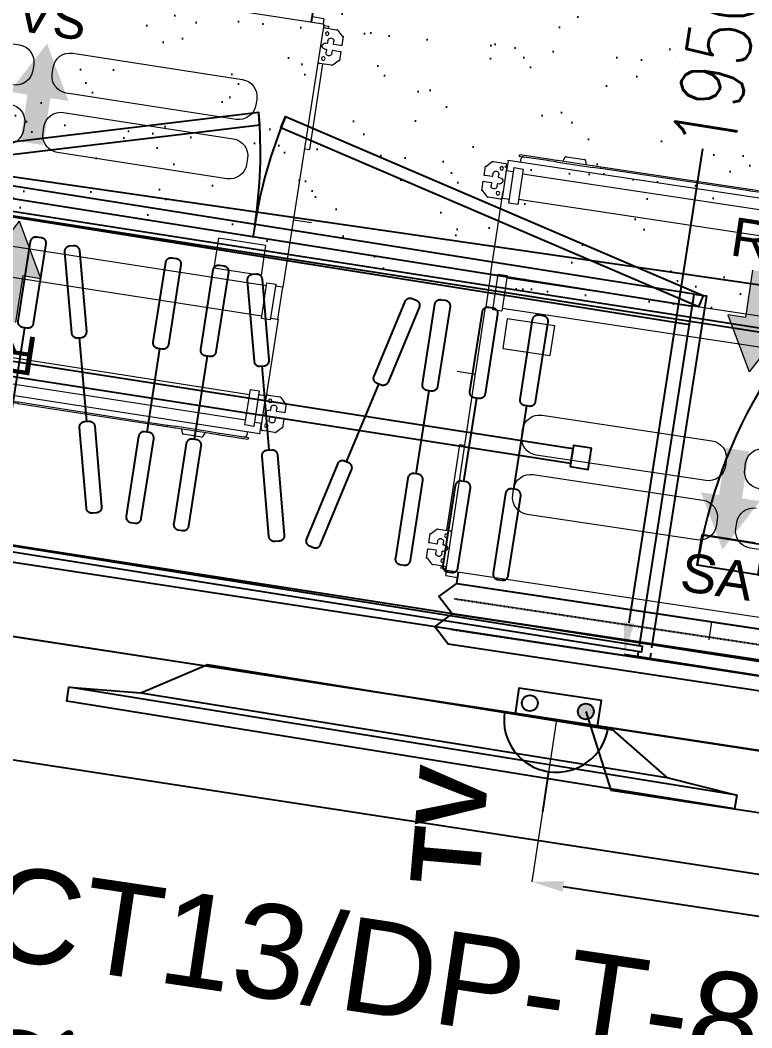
# Model space of a CAD drawing. Extents: x -678889171 to 586587, y -792238163 to 335485.
# Drawn here: x 35072 to 36267, y 47331 to 48976 of the extents above; entities that cross this region are included whole.
import ezdxf
from ezdxf import colors
from ezdxf.entities.mleader import LeaderData, LeaderLine
from ezdxf.enums import TextEntityAlignment as Align
from ezdxf.math import Vec2, Vec3
from ezdxf.xclip import XClip

# ---------------------------------------------------------------- set-up
doc = ezdxf.new("R2010")
doc.units = 0
doc.header["$MEASUREMENT"] = 0
doc.header["$XCLIPFRAME"] = 2
doc.linetypes.add('HIDDEN', pattern=[0.375, 0.25, -0.125])
doc.linetypes.add('XR-A-TYP30$0$XR-A-TYP-2-3-4-6-7-8-9-10$0$HIDDEN', pattern=[0.375, 0.25, -0.125])
doc.layers.get('0').update_dxf_attribs({"color": 8})
doc.layers.get('Defpoints').update_dxf_attribs({"color": 252})
for name, color, linetype in [('1', 8, 'Continuous'), ('9TH-FURN$0$XR-A-3-4-7-8-9-10$0$XR-A-TYP-2-4-5-6-7-8-9-10$0$I-EQPM', 252, 'Continuous'), ('9TH-FURN$0$XR-A-3-4-7-8-9-10$0$XR-A-TYP-2-4-5-6-7-8-9-10$0$I-FURN', 252, 'Continuous'), ('9TH-FURN$0$XR-A-3-4-7-8-9-10$0$XR-A-TYP-2-4-5-6-7-8-9-10$0$TYPICAL TYPES$0$I-FURN', 252, 'Continuous'), ('9TH-FURN$0$XR-A-3-4-7-8-9-10$0$XR-A-TYP-2-4-5-6-7-8-9-10$0$TYPICAL TYPES$0$I-SPCL', 252, 'Continuous'), ('9TH-FURN$0$XR-A-3-4-7-8-9-10$0$XR-A-TYP-2-4-5-6-7-8-9-10$0$TYPICAL TYPES$0$XREF_1BR$0$I-FURN', 252, 'Continuous'), ('9TH-FURN$0$XR-A-3-4-7-8-9-10$0$XR-A-TYP-2-4-5-6-7-8-9-10$0$TYPICAL TYPES$0$XREF_3BR$0$I-FURN-FLOR', 252, 'Continuous'), ('9TH-FURN$0$XR-A-3-4-7-8-9-10$0$XR-A-TYP-2-4-5-6-7-8-9-10$0$TYPICAL TYPES$0$XREF_3BR$0$I-FURN-PATT', 252, 'Continuous'), ('9TH-FURN$0$XR-A-3-4-7-8-9-10$0$XR-A-TYP-2-4-5-6-7-8-9-10$0$XREF_1BR$0$I-EQPM', 252, 'Continuous'), ('9TH-FURN$0$XR-A-3-4-7-8-9-10$0$XR-A-TYP-2-4-5-6-7-8-9-10$0$XREF_1BR$0$I-FURN', 252, 'Continuous'), ('AC-DUCT-FLEX', 50, 'Continuous'), ('E-LIT-WIR-NO', 4, 'Continuous'), ('E-POW-BLOCK', 4, 'Continuous'), ('E-POW-WIR-NO', 4, 'Continuous'), ('E-TEXT', 3, 'Continuous'), ('XR-A-5TH floor-Ceiling$0$A-SITE-PATT', 12, 'Continuous'), ('XR-A-9TH-FLOOR$0$A-WALL', 252, 'Continuous'), ('XR-A-TYP30$0$A-WALL', 252, 'Continuous'), ('XR-A-TYP30$0$XR-A-TYP-2-3-4-6-7-8-9-10$0$A-DOOR', 252, 'Continuous'), ('XR-A-TYP30$0$XR-A-TYP-2-3-4-6-7-8-9-10$0$A-FLOR-OVHD', 252, 'XR-A-TYP30$0$XR-A-TYP-2-3-4-6-7-8-9-10$0$HIDDEN')]:
    doc.layers.add(name, color=color, linetype=linetype)
doc.layers.add('LATS_EQ_IDU', color=7, linetype='Continuous', lineweight=0)
doc.styles.add('9TH-FURN$0$XR-A-3-4-7-8-9-10$0$XR-A-TYP-2-4-5-6-7-8-9-10$0$TYPICAL TYPES$0$XREF_1BR$0$KZT', font='')
doc.styles.add('LG-TEXT', font='arial.ttf')
doc.styles.get("Standard").update_dxf_attribs({"font": 'arial.ttf'})
doc.styles.add('Work$0$E-M.MODUL', font='romans.shx', dxfattribs={"width": 0.8})
doc.styles.get('9TH-FURN$0$XR-A-3-4-7-8-9-10$0$XR-A-TYP-2-4-5-6-7-8-9-10$0$TYPICAL TYPES$0$XREF_1BR$0$KZT').set_extended_font_data('AvantGarde LT Medium', bold=True)
doc.dimstyles.new('Work$0$S-DIM', dxfattribs={"dimscale": 500, "dimtxt": 0.2065, "dimasz": 0.104, "dimexe": 0, "dimexo": 0, "dimgap": 0, "dimtad": 0, "dimdec": 0, "dimzin": 0, "dimdsep": 46, "dimtxsty": 'Work$0$E-M.MODUL', "dimcen": 0.25, "dimclrd": 5, "dimclre": 5, "dimclrt": 1, "dimadec": 0, "dimazin": 0, "dimtfac": 1, "dimtdec": 0, "dimtofl": 0, "dimtmove": 0, "dimatfit": 3, "dimfxl": 1, "dimtolj": 1, "dimtzin": 0, "dimlwe": 13, "dimarcsym": 0})

# ---------------------------------------------------------------- blocks, each defined once
blk = doc.blocks.new('UPS DUPLEX')
at = {"layer": 'E-POW-BLOCK'}
h = blk.add_hatch(color=3, dxfattribs=at)
h.dxf.hatch_style = 1
edge = h.paths.add_edge_path()
edge.add_arc((32.76164670027364, 27.61793282304821), 0.03025259035537483, 0, 360)
at = {"color": 3}
blk.add_line((32.86807620287158, 27.86607925039647), (32.86807620287158, 28.02111755226736), dxfattribs=at)
at = {"layer": 'E-POW-BLOCK', "color": 3}
blk.add_line((33.16807635287157, 27.66607915039653), (32.56807605287158, 27.66607915039647), dxfattribs=at)
blk.add_lwpolyline([(33.02738579121696, 27.6660791503965), (32.7087666145262, 27.6660791503965), (32.7087666145262, 27.56731597363002), (33.02738579121696, 27.56731597363002)], close=True, dxfattribs=at)
for centre in [(32.76164670027364, 27.61793282304821), (32.9777216971127, 27.61793282304821)]:
    blk.add_circle(centre, 0.03025259035537483, dxfattribs=at)
blk.add_arc((32.86807620287158, 27.66607915039647), 0.2000001000000001, 2.035554996136651e-12, 180, dxfattribs=at)
blk = doc.blocks.new('*U2786')
at = {"color": 0, "linetype": 'HIDDEN', "ltscale": 0.25}
for p, q in [((-9.613781933466736, -516.4358016361507), (-9.512492576664968, -1357.504842473586)), ((40.6109287727049, -516.9819410677508), (40.51001608240007, -1358.050981905186))]:
    blk.add_line(p, q, dxfattribs=at)
at = {"color": 0, "linetype": 'Continuous'}
for points in [[(-9.59669305739417, -1383.343677680458), (15.39748330810959, -1357.471801636132), (15.49820511926592, -516.4358016361507), (-9.630818105881424, -490.6437168378282), (-34.62502535095042, -516.4688424736107), (-34.52392784592839, -1357.504842473586), (-9.59669305739417, -1383.343677680458)], [(40.42581560167087, -1383.889817112059), (65.41999196717462, -1358.017941067732), (65.41999196717966, -516.9819410677508), (40.39169055318362, -491.1898562694283), (15.49820511926592, -516.4358016361507), (15.39748330813183, -1358.050981905186), (40.42581560167087, -1383.889817112059)]]:
    blk.add_lwpolyline(points, dxfattribs=at)
blk = doc.blocks.new('LATS_IDU_MIDDLE_STATIC_M1')
at = {"layer": 'LATS_EQ_IDU', "ltscale": 0.5, "true_color": 0x636466}
for points in [[(-19.24904000759125, 220.0260984897614), (18.56293416023254, 220.0260987281799), (18.56293427944183, 142.2473150491714), (48.39734947681427, 142.2473149299622), (-0.3430529832839966, 55.20643985271454), (-49.08345520496368, 142.2473149299622), (-19.24904000759125, 142.2473149299622)], [(18.54494178295135, -73.27549660205841), (-19.26703226566315, -73.27549636363983), (-19.26703226566315, -151.0542801618576), (-49.10144770145416, -151.0542801618576), (-0.3610453605651855, -238.0951550006866), (48.37935698032379, -151.0542800426483), (18.54494178295135, -151.0542802810669)]]:
    blk.add_hatch(color=251, dxfattribs=at).paths.add_polyline_path(points)
at = {"layer": 'LATS_EQ_IDU', "color": 251, "true_color": 0x636466}
for p, q in [((-423.997053027153, 347.3655723333359), (-423.4786515235901, 350.305572271347)), ((-423.997053027153, 347.3655723333359), (-416.1570528745651, 347.3655722141266)), ((-423.4786515235901, 350.305572271347), (-416.1570529937744, 350.305572271347)), ((-416.1570529937744, 350.305572271347), (-376.7711019515991, 350.3055721521378)), ((-376.7711018323898, 347.3655723333359), (-416.1570528745651, 347.3655722141266)), ((-376.7711019515991, 350.3055721521378), (-375.5603026151657, 350.305572271347)), ((-375.3011018037796, 347.3655722141266), (-376.7711018323898, 347.3655723333359)), ((-375.5603026151657, 350.305572271347), (-363.3454829454422, 350.305572271347)), ((-363.0862823724747, 347.3655722141266), (-375.3011018037796, 347.3655722141266)), ((-363.7511792182922, 347.3655722141266), (-302.2409096956253, 347.3655723333359)), ((-363.3454829454422, 350.305572271347), (-361.6162823438644, 350.3055723905563)), ((-361.6162823438644, 350.3055723905563), (-304.3918235301971, 350.3055723905563)), ((-350.4546123743057, 356.2111114263535), (-352.604052901268, 350.305572271347)), ((-347.6919161081314, 358.1455721855164), (-318.3161896467209, 358.1455723047256)), ((-313.404052734375, 350.3055720329285), (-315.5534932613373, 356.2111114263535)), ((-304.3918235301971, 350.3055723905563), (-302.6626228094101, 350.3055721521378)), ((-290.7070039510727, 347.3655722141266), (-302.9218235015869, 347.3655720949173)), ((-302.6626228094101, 350.3055721521378), (-290.4478032588959, 350.305572271347)), ((-289.2370039224625, 347.3655722141266), (-290.7070039510727, 347.3655722141266)), ((-290.4478032588959, 350.305572271347), (-289.2370039224625, 350.3055721521378)), ((-289.2370039224625, 350.3055721521378), (-43.81610178947449, 350.3055721521378)), ((-43.81610190868378, 347.3655723333359), (-289.2370039224625, 347.3655722141266)), ((-43.81610178947449, 350.3055721521378), (-42.60530269145966, 350.3055721521378)), ((-42.34610188007355, 347.3655723333359), (-43.81610190868378, 347.3655723333359)), ((-42.60530269145966, 350.3055721521378), (-30.39048302173615, 350.3055721521378)), ((-30.13128221035004, 347.3655722141266), (-42.34610188007355, 347.3655723333359)), ((-466.4101589918137, 331.6084661483765), (-474.2710528373718, 323.7475723028183)), ((-464.3312648534775, 332.46957218647), (-444.7730529308319, 332.4695723056793)), ((-441.8330528736115, 329.5295721292496), (-441.8330529928207, 320.9056029319763)), ((-441.0490529537201, 338.3495723009109), (-440.8530373573303, 338.3495721817017)), ((-441.0490529537201, 337.5655722618103), (-441.0490529537201, 338.3495723009109)), ((-441.0490529537201, 337.3695721626282), (-441.0490529537201, 337.5655722618103)), ((-441.0490529537201, 337.3695721626282), (-441.0490528345108, 320.9055722951889)), ((-440.8530529737473, 338.3495721817017), (440.7549471855164, 338.3495721817017)), ((-420.2730529308319, 344.4255722761154), (-420.4690527915955, 344.4255721569061)), ((-420.4690529108047, 338.3496701717377), (-420.4690527915955, 344.4255721569061)), ((-476.1330530643463, 323.4535722732544), (-474.565052986145, 323.4535722732544)), ((-476.133052945137, 307.9695720672607), (-476.1330530643463, 323.4535722732544)), ((-474.565052986145, 323.4535722732544), (-474.2710528373718, 323.7475723028183)), ((-462.3150528669357, 312.8695721626282), (-462.3150527477264, 308.4595723152161)), ((-452.5150529146194, 308.4595723152161), (-452.5150529146194, 312.8695721626282)), ((-441.8330529928207, 320.9056029319763), (-441.8330528736115, 320.21957218647)), ((-441.0490529537201, 319.7295721769333), (-441.3430531024933, 319.7295722961426)), ((-429.4850528240204, 320.9055722951889), (-441.0490528345108, 320.9055722951889)), ((-441.0490529537201, 275.8234345912933), (-441.0490530729294, 320.8975484371185)), ((-429.4850529432297, 268.9655723571777), (-429.4850529432297, 327.765572309494)), ((-429.4850529432297, 327.765572309494), (-414.785052895546, 327.7655721902847)), ((-414.785052895546, 327.7655721902847), (-414.785052895546, 268.9655722379684)), ((414.6787641048431, 319.4729298353195), (-414.776869893074, 319.4729297161102)), ((-474.2710528373718, 307.9695723056793), (-476.133052945137, 307.9695720672607)), ((-476.133052945137, 298.1695722341537), (-474.2710528373718, 298.1695722341537)), ((-476.1330528259277, 282.6855721473694), (-476.133052945137, 298.1695722341537)), ((-462.8050528764725, 307.96957218647), (-474.2710528373718, 307.9695723056793)), ((-474.2710528373718, 298.1695722341537), (-462.8050529956818, 298.1695722341537)), ((-462.315052986145, 297.6795723438263), (-462.3150528669357, 293.2695722579956)), ((-452.5150527954102, 293.2695722579956), (-452.5150529146194, 297.6795721054077)), ((-449.5750529766083, 307.96957218647), (-452.025053024292, 307.96957218647)), ((-452.0250529050827, 298.1695722341537), (-449.5750529766083, 298.169572353363)), ((-474.565052986145, 282.6855722665787), (-476.1330528259277, 282.6855721473694)), ((-474.2710529565811, 282.3915722370148), (-474.565052986145, 282.6855722665787)), ((-474.2710529565811, 282.3915722370148), (-466.4101591110229, 274.5306782722473)), ((-441.8330528736115, 276.6095721721649), (-441.8330527544022, 285.919572353363)), ((-441.0490528345108, 286.4095722436905), (-441.3430528640747, 286.4095722436905)), ((-444.7730529308319, 273.6695721149445), (-464.3312652111053, 273.669572353363)), ((-441.8330528736115, 275.8255721330643), (-441.0490529537201, 275.8255723714828)), ((-441.8330528736115, 148.8175723552704), (-441.8330528736115, 275.8255721330643)), ((-441.0490529537201, 275.8255723714828), (-429.4850527048111, 275.8255723714828)), ((-414.785052895546, 268.9655722379684), (-429.4850529432297, 268.9655723571777)), ((414.6787641048431, 277.2582147121429), (-414.7768700122833, 277.2582147121429)), ((-441.0490528345108, 148.8175721168518), (-441.8330528736115, 148.8175723552704)), ((-441.6370528936386, 148.820543050766), (-441.6370528936386, 95.89826881885529)), ((-429.4850528240204, 148.8175721168518), (-441.0490528345108, 148.8175721168518)), ((-429.485053062439, 92.95757222175598), (-429.4850528240204, 151.7575721740723)), ((-429.4850528240204, 151.7575721740723), (-414.7850530147552, 151.7575722932816)), ((-414.7850530147552, 151.7575722932816), (-414.785052895546, 92.95757234096527)), ((414.6787639856339, 147.3849295377731), (-414.776869893074, 147.3849296569824)), ((-441.8330529928207, 95.89757215976715), (-441.0490528345108, 95.89757215976715)), ((-441.8330528736115, -338.0464278459549), (-441.8330529928207, 95.89757215976715)), ((-441.0490528345108, 95.89757215976715), (-429.4850528240204, 95.89757215976715)), ((-414.785052895546, 92.95757234096527), (-429.485053062439, 92.95757222175598)), ((414.6787641048431, 97.3302149772644), (-414.776869893074, 97.33021485805511)), ((-325.6050528287888, 81.98157215118408), (-404.0050528049469, 81.98157215118408)), ((-404.0050528049469, 81.98157215118408), (-404.0050529241562, 32.98157227039337)), ((-325.605052947998, 32.98157238960266), (-325.6050528287888, 81.98157215118408)), ((-404.0050529241562, 32.98157227039337), (-325.605052947998, 32.98157238960266)), ((-441.8330528736115, -15.50144398212433), (-471.8330529928207, -15.50144386291504)), ((-324.2330529689789, -65.15537869930267), (-44.14905285835266, -65.15537881851196)), ((-352.3201019763947, -103.042427778244), (-352.3201019763947, -93.24242758750916)), ((-16.06200397014618, -93.24242782592773), (-16.06200385093689, -103.042427778244)), ((15.96389806270599, -103.042427778244), (15.96389818191528, -93.24242782592773)), ((-44.14905285835266, -131.1294769048691), (-324.2330528497696, -131.1294767856598)), ((-450.4570530653, -133.03042781353), (-450.4570530653, -274.3456926345825)), ((-441.8332275152206, -133.0304275751114), (-450.4570530653, -133.03042781353)), ((-324.2330529689789, -163.155378818512), (-44.14905297756195, -163.1553786993027)), ((-352.3201018571854, -201.042427778244), (-352.3201018571854, -191.2424278259277)), ((-16.06200397014618, -191.2424277067184), (-16.06200397014618, -201.0424278974533)), ((15.96389818191528, -201.042427778244), (15.96389806270599, -191.2424277067184)), ((-44.14905285835266, -229.1294766664505), (-324.2330529689789, -229.1294766664505)), ((324.1349470615387, -229.1294767856598), (44.05094707012177, -229.1294766664505)), ((-466.4101589918137, -275.207533955574), (-474.2710529565811, -283.0684278011322)), ((-464.3312650918961, -274.3464277982712), (-444.7730530500412, -274.3464276790619)), ((-476.133052945137, -283.3624278306961), (-474.565052986145, -283.3624278306961)), ((-476.133052945137, -298.8464276790619), (-476.133052945137, -283.3624278306961)), ((-474.565052986145, -283.3624278306961), (-474.2710529565811, -283.0684278011322)), ((-462.3150528669357, -293.9464277029037), (-462.315052986145, -298.3564277887344)), ((-452.5150530338287, -298.3564277887344), (-452.5150529146194, -293.9464277029037)), ((-474.2710529565811, -298.8464277982712), (-476.133052945137, -298.8464276790619)), ((-476.1330530643463, -308.6464278697968), (-474.2710528373718, -308.6464278697968)), ((-476.1330528259277, -324.1304277181625), (-476.1330530643463, -308.6464278697968)), ((-462.8050527572632, -298.8464277982712), (-474.2710529565811, -298.8464277982712)), ((-474.2710528373718, -308.6464278697968), (-462.8050529956818, -308.6464276313782)), ((-462.3150528669357, -309.1364277601242), (-462.3150528669357, -313.5464278459549)), ((-452.5150527954102, -313.5464277267456), (-452.5150527954102, -309.1364277601242)), ((-449.575052857399, -298.8464276790619), (-452.025053024292, -298.8464277982712)), ((-452.0250527858734, -308.6464278697968), (-449.5750529766083, -308.6464276313782)), ((-474.5650528669357, -324.1304277181625), (-476.1330528259277, -324.1304277181625)), ((-474.2710528373718, -324.4244277477264), (-474.5650528669357, -324.1304277181625)), ((-474.2710528373718, -324.4244277477264), (-466.4101591110229, -332.2853218317032)), ((-444.7730529308319, -333.1464277505875), (-464.3312652111053, -333.1464278697968)), ((-450.4570528268814, -333.1439777612686), (-450.4570528268814, -336.8704277276993)), ((-442.0290529727936, -336.8704277276993), (-450.4570528268814, -336.8704277276993)), ((-442.0290528535843, -338.2424277067184), (-442.0290529727936, -331.2596062421799)), ((-441.0490530729294, -338.2424278259277), (-442.0290528535843, -338.2424277067184)), ((-441.0490529537201, -338.0464277267456), (-441.8330528736115, -338.0464278459549)), ((-441.0490530729294, -338.2424278259277), (-441.0490529537201, -338.0464123487473)), ((-441.0490529537201, -338.0464277267456), (-440.853052854538, -338.0464277267456)), ((-441.0490530729294, -338.2424278259277), (-440.8528078794479, -338.242427945137)), ((-441.0490528345108, -339.0264278650284), (-441.0490530729294, -338.2424278259277)), ((-440.8530374765396, -339.0264277458191), (-441.0490528345108, -339.0264278650284)), ((-440.8530529737473, -338.242427945137), (-440.853052854538, -338.0464277267456)), ((-440.8530529737473, -339.0264277458191), (-440.8530529737473, -338.242427945137)), ((440.7549470663071, -339.0264276266098), (-440.8530529737473, -339.0264277458191)), ((-440.6570529937744, -347.6504276990891), (-440.6570529937744, -339.0264277458191)), ((-421.4490529298782, -357.8424277305603), (-421.4490528106689, -339.0264278650284)), ((-420.2730529308319, -357.6464278697968), (-420.2730529308319, -339.0264277458191)), ((-440.6570529937744, -347.6504276990891), (-421.4398041963577, -347.6504278182983)), ((-420.4690527915955, -357.842427611351), (-421.4490529298782, -357.8424277305603)), ((-419.6850528717041, -357.8424277305603), (-420.4690527915955, -357.842427611351)), ((419.5869470834732, -357.6464277505875), (-420.2730529308319, -357.6464278697968)), ((-419.6850528717041, -357.6464122533798), (-419.6850528717041, -357.8424277305603)), ((-0.3430529832839966, -357.6464277505875), (-0.343052864074707, -387.6464278697968))]:
    blk.add_line(p, q, dxfattribs=at)
at = {"layer": 'LATS_EQ_IDU', "color": 251, "ltscale": 0.5, "true_color": 0x636466}
for p, q in [((-19.24904000759125, 142.2473149299622), (-19.24904000759125, 220.0260984897614)), ((-19.24904000759125, 142.2473149299622), (-19.24904000759125, 220.0260984897614)), ((-19.24904000759125, 142.2473151683807), (-49.08345508575439, 142.2473150491714)), ((-19.24904000759125, 142.2473151683807), (-49.08345508575439, 142.2473150491714)), ((-49.08345520496368, 142.2473149299622), (-0.3430529832839966, 55.20643985271454)), ((-49.08345520496368, 142.2473149299622), (-0.3430529832839966, 55.20643985271454)), ((48.39734947681427, 142.2473149299622), (-0.3430529832839966, 55.20643985271454)), ((48.39734947681427, 142.2473149299622), (-0.3430529832839966, 55.20643985271454))]:
    blk.add_line(p, q, dxfattribs=at)
at = {"layer": 'LATS_EQ_IDU', "color": 251, "true_color": 0x636466, "extrusion": (0, -3.155443620884047e-30, -1)}
for centre in [(449.575052857399, 323.6495721340179), (449.5750529766083, 282.4895722866058), (449.5750527381897, -283.1664278507233), (449.5750527381897, -324.3264275789261)]:
    blk.add_circle(centre, 2.94, dxfattribs=at)
at = {"layer": 'LATS_EQ_IDU', "color": 251, "true_color": 0x636466}
for centre, radius, start, end in [((-417.3330529928207, 344.4255721569061), 2.94, 90, 180), ((-347.6919159889221, 355.2055722475052), 2.940000000000474, 90, 159.9999993406069), ((-318.3161896467209, 355.2055723667145), 2.939999999993546, 20.00000065939313, 90), ((-464.3312650918961, 329.5295722484589), 2.94, 90, 135.0000048296732), ((-444.7730530500412, 329.5295723676682), 2.94, 0, 90), ((-462.8050528764725, 308.4595721960068), 0.49, 270, 0), ((-462.8050529956818, 297.679572224617), 0.49, 0, 90), ((-452.0250527858734, 308.4595723152161), 0.49, 180, 270), ((-452.025053024292, 297.679572224617), 0.49, 90, 180), ((-464.3312652111053, 276.6095722913742), 2.94, 225.0000048296731, 270), ((-444.7730529308319, 276.6095721721649), 2.94, 270, 0), ((-464.3312649726868, -277.2864278554916), 2.94, 90, 135.0000048296732), ((-444.7730529308319, -277.2864278554916), 2.94, 0, 90), ((-462.8050529956818, -298.3564277887344), 0.49, 270, 0), ((-462.8050528764725, -309.1364278793335), 0.49, 0, 90), ((-452.0250529050827, -298.3564276695251), 0.49, 180, 270), ((-452.0250529050827, -309.1364277601242), 0.49, 90, 180), ((-464.3312649726868, -330.2064278125763), 2.94, 225.0000048296731, 270), ((-444.7730529308319, -330.2064275741577), 2.94, 270, 0)]:
    blk.add_arc(centre, radius, start, end, dxfattribs=at)
at = {"layer": 'LATS_EQ_IDU', "color": 251, "true_color": 0x636466, "extrusion": (0, -3.155443620884047e-30, -1)}
for centre, radius, start, end in [((457.4150530099869, 312.8695721626282), 4.899999999999999, 0, 180), ((441.3430531024933, 320.21957218647), 0.49, 270, 0), ((449.5750529766083, 303.0695722103119), 4.900000000000001, 90, 270), ((457.4150528907776, 293.2695722579956), 4.899999999999998, 180, 0), ((441.343052983284, 285.9195721149445), 0.49, 0, 90), ((324.2330529689789, -93.24242770671844), 28.08704895708749, 0, 90), ((44.14905285835266, -93.24242770671844), 28.0870489570875, 90, 180), ((-44.05094718933105, -93.24242782592773), 28.08704895708749, 0, 90), ((324.2330528497696, -103.042427778244), 28.08704895708752, 270, 0), ((44.14905285835266, -103.0424278974533), 28.08704895708752, 180, 270), ((-44.05094707012177, -103.042427778244), 28.0870489570875, 270, 0), ((324.2330529689789, -191.2424277067184), 28.08704895708751, 0, 90), ((44.14905297756195, -191.242427945137), 28.08704895708751, 90, 180), ((-44.05094718933105, -191.2424277067184), 28.0870489570875, 0, 90), ((324.2330529689789, -201.0424278974533), 28.08704895708749, 270, 0), ((44.14905297756195, -201.0424276590347), 28.08704895708749, 180, 270), ((-44.05094695091248, -201.0424276590347), 28.08704895708749, 270, 0), ((457.4150528907776, -293.946427822113), 4.899999999999999, 0, 180), ((449.575052857399, -303.74642765522), 4.900000000000001, 90, 270), ((457.4150528907776, -313.5464277267456), 4.899999999999998, 180, 0)]:
    blk.add_arc(centre, radius, start, end, dxfattribs=at)
at = {"layer": 'AC-DUCT-FLEX', "color": 251, "true_color": 0x636466, "extrusion": (-8.49823997743298e-16, -3.701000198980963e-11, -1), "zscale": -1.000000000000003, "rotation": 269.9931127075088}
blk.add_blockref('*U2786', (937.3199328184128, -392.5295355319977, 1.324422394827273e-08), dxfattribs=at)
at = {"layer": 'LATS_EQ_IDU', "color": 251, "true_color": 0x636466, "style": 'LG-TEXT'}
for s, p in [('RA', (-0.6327477693557739, 238.8214358091354)), ('SA', (-2.787127256393433, -314.7893450260162))]:
    blk.add_text(s, height=62.99999999999999, dxfattribs=at).set_placement(p, align=Align.CENTER)
blk = doc.blocks.new('XR-A-Ceiling-Typ30')
at = {"layer": 'LATS_EQ_IDU', "color": 0, "extrusion": (7.639517484368229e-07, -5.169476549047136e-08, 0.9999999999997069), "rotation": 171.1819089138023}
blk.add_blockref('LATS_IDU_MIDDLE_STATIC_M1', (37879.83558585325, 35180.75134944847, -0.01438238179159038), dxfattribs=at)
at = {"layer": 'LATS_EQ_IDU', "color": 0, "extrusion": (-4.995807263209411e-06, 8.23698255187778e-07, 0.9999999999871817), "rotation": 351.4369340832879}
blk.add_blockref('LATS_IDU_MIDDLE_STATIC_M1', (39055.09798683637, 34825.40164989685, -0.2082353375274296), dxfattribs=at)
blk = doc.blocks.new('*D3057')
at = {"layer": '1', "color": 5, "lineweight": 13, "transparency": 16777216}
for p, q in [((37262.50984364824, 49727.02614520943), (36357.80534622412, 49867.62735614916)), ((36963.05040741296, 47800.14161165952), (36058.34590998884, 47940.74282259925))]:
    blk.add_line(p, q, dxfattribs=at)
at = {"layer": '1', "color": 5, "lineweight": -2, "transparency": 16777216}
for p, q in [((36349.81982421731, 49816.24417370316), (36229.51880226452, 49042.16210941669)), ((36066.33143199566, 47992.12600504524), (36186.63245394844, 48766.20806933172))]:
    blk.add_line(p, q, dxfattribs=at)
at = {"layer": '1', "color": 5, "transparency": 16777216}
for points in [[(36341.25596047631, 49817.57509403763), (36358.38368795831, 49814.91325336869), (36357.80534622412, 49867.62735614916)], [(36057.76756825465, 47993.45692537971), (36074.89529573666, 47990.79508471077), (36058.34590998884, 47940.74282259925)]]:
    blk.add_solid(points, dxfattribs=at)
at = {"layer": 'Defpoints', "color": 0, "transparency": 16777216}
for p in [(36357.80534622412, 49867.62735614916), (37262.50984364824, 49727.02614520943, -0.0009124849485289133), (36963.05040741296, 47800.14161165952, -1.943048991326591e-07)]:
    blk.add_point(p, dxfattribs=at)
at = {"layer": '1', "color": 1, "transparency": 16777216, "insert": (36208.07562810648, 48904.18508937419), "char_height": 103.25, "attachment_point": 5, "rotation": 81.1662612126069, "style": 'Work$0$E-M.MODUL'}
blk.add_mtext('\\A1;1950', dxfattribs=at)
blk = doc.blocks.new('*D3058')
at = {"layer": '1', "color": 5, "lineweight": 13, "transparency": 16777216}
for p, q in [((35947.60961911731, 47833.61990011616), (35907.2770799665, 47569.41548545388)), ((37063.23304261067, 47663.31265728254), (37022.90050345986, 47399.10824262026))]:
    blk.add_line(p, q, dxfattribs=at)
at = {"layer": '1', "color": 5, "lineweight": -2, "transparency": 16777216}
for p, q in [((35958.68156371059, 47561.56825339386), (36327.05457222344, 47505.33369422899)), ((36971.49601971577, 47406.95547468027), (36603.12301120292, 47463.19003384514))]:
    blk.add_line(p, q, dxfattribs=at)
at = {"layer": '1', "color": 5, "transparency": 16777216}
for points in [[(35959.98943572059, 47570.13566735121), (35957.37369170059, 47553.00083943651), (35907.2770799665, 47569.41548545388)], [(36972.80389172577, 47415.52288863761), (36970.18814770577, 47398.38806072292), (37022.90050345986, 47399.10824262026)]]:
    blk.add_solid(points, dxfattribs=at)
at = {"layer": 'Defpoints', "color": 0, "transparency": 16777216}
for p in [(35947.60961911731, 47833.61990011616, 9.501375016748811e-06), (37063.23304261067, 47663.31265728254, -1.943048991326586e-07), (37022.90050345986, 47399.10824262026)]:
    blk.add_point(p, dxfattribs=at)
at = {"layer": '1', "color": 1, "transparency": 16777216, "insert": (36465.08879171318, 47484.26186403706), "char_height": 103.25, "attachment_point": 5, "rotation": 351.3204319572817, "style": 'Work$0$E-M.MODUL'}
blk.add_mtext('\\A1;1150', dxfattribs=at)
blk = doc.blocks.new('*U484')
at = {"layer": '9TH-FURN$0$XR-A-3-4-7-8-9-10$0$XR-A-TYP-2-4-5-6-7-8-9-10$0$XREF_1BR$0$I-EQPM'}
blk.add_lwpolyline([(-14235.89923996949, 11923.45190165176), (-14235.89923996949, 11254.19976698633), (-14172.89923996949, 11154.19976698633), (-14162.89923996949, 11036.69976698633), (-14139.89923996949, 11036.69976698633), (-14139.89923996949, 12140.95190165176), (-14162.89923996949, 12140.95190165176), (-14172.89923996949, 12023.45190165176)], close=True, dxfattribs=at)
for points in [[(-14162.89923996949, 11036.69976698633), (-14162.89923996949, 12140.95190165176)], [(-14172.89923996949, 12023.45190165176), (-14172.89923996949, 11154.19976698633)]]:
    blk.add_lwpolyline(points, dxfattribs=at)
blk = doc.blocks.new('*U485')
at = {"layer": '9TH-FURN$0$XR-A-3-4-7-8-9-10$0$XR-A-TYP-2-4-5-6-7-8-9-10$0$XREF_1BR$0$I-FURN'}
for points in [[(-1421.488597059263, 2.292662610869911e-05), (-1391.488597059263, 2.292662610869911e-05), (-1391.488597059263, 35.00002292662611), (-1421.488597059263, 35.00002292662611)], [(-77.22121311405817, 5.000020932347972), (-1391.488597059263, 5.000022926626109), (-1391.488597059263, 30.00002292662611), (-77.22121311405817, 30.00002093234797)]]:
    blk.add_lwpolyline(points, close=True, dxfattribs=at)
blk = doc.blocks.new('9TH-FURN$0$XR-A-3-4-7-8-9-10$0$XR-A-TYP-2-4-5-6-7-8-9-10$0$XREF_1BR$0$A$C0C3539C5')
at = {"layer": '9TH-FURN$0$XR-A-3-4-7-8-9-10$0$XR-A-TYP-2-4-5-6-7-8-9-10$0$XREF_1BR$0$I-FURN', "ltscale": 0.5}
for p, q in [((-0.06875678366395777, -1.20792265079217e-13), (0.06875678366389648, 1.13686837721616e-13)), ((-0.06875678366395732, -0.0830000000003146), (0.06875678366435523, -0.08300000000042829)), ((-0.06875678366350302, -0.161510574540106), (0.06875678366492322, -0.1615105745402161)), ((-0.06679417772255647, -0.2767052583998328), (0.06679417772159324, -0.2440842147474331)), ((-0.06679417772256091, -0.4045252790950862), (0.06679417772159324, -0.4371463227474823)), ((-0.06875678366350302, -0.527658958865235), (0.06875678366492277, -0.5276589588653486)), ((-0.06875678366304827, -0.6061695334050263), (0.06875678366537796, -0.60616953340514)), ((-0.06679417768963658, -0.7061918151438977), (0.06679417775451757, -0.7388128587962939)), ((-0.06875678363057869, -0.8293254949140465), (0.0687567836978471, -0.8293254949141602))]:
    blk.add_line(p, q, dxfattribs=at)
for points in [[(-0.2097567836644889, -0.01250000000004903, -0.4142135623730951), (-0.2187567836650155, -0.003500000000034476), (-0.2187567836650151, 0.003499999999913683, -0.4142135623730951), (-0.2097567836644889, 0.01250000000004192), (-0.07775678366357441, 0.01250000000015916, -0.4142135623730951), (-0.06875678366395777, 0.003500000000137504), (-0.06875678366395821, -0.003500000000148162, -0.4142135623730951), (-0.07775678366402916, -0.01249999999981988)], [(0.2097567836648824, -0.0124999999998181, 0.4142135623730951), (0.2187567836653552, -0.003499999999919012), (0.2187567836649573, 0.003500000000142833, 0.4142135623730951), (0.2097567836648824, 0.01250000000016094), (0.07775678366436578, 0.01250000000015561, 0.4142135623730951), (0.06875678366435478, 0.003500000000141057), (0.06875678366390003, -0.00350000000014461, 0.4142135623730951), (0.07775678366442618, -0.01250000000004903)], [(-0.2097567836644889, -0.09550000000047021, -0.4142135623730951), (-0.2187567836645035, -0.08650000000034552), (-0.218756783664503, -0.07950000000039736, -0.4142135623730951), (-0.2097567836644889, -0.07050000000037926), (-0.07775678366397187, -0.07050000000038281, -0.4142135623730951), (-0.06875678366395732, -0.07950000000040092), (-0.06875678366395777, -0.08650000000046276, -0.4142135623730951), (-0.07775678366351713, -0.09550000000058745)], [(0.2097567836649432, -0.09550000000046843, 0.4142135623730951), (0.2187567836649578, -0.08650000000034552), (0.2187567836649609, -0.07950000000039559, 0.4142135623730951), (0.2097567836649432, -0.07050000000026557), (0.07775678366442662, -0.07050000000038281, 0.4142135623730951), (0.06875678366441207, -0.07950000000039736), (0.06875678366441162, -0.08650000000022828, 0.4142135623730951), (0.07775678366442662, -0.09550000000036007)], [(-0.2097567836644889, -0.1740105745404925, -0.4142135623730951), (-0.2187567836649618, -0.1650105745403643), (-0.2187567836639954, -0.1580105745401887, -0.4142135623730951), (-0.2097567836644889, -0.1490105745401706), (-0.07775678366351757, -0.1490105745401706, -0.4142135623730951), (-0.06875678366350657, -0.158010574540306), (-0.06875678366396132, -0.165010574540478, -0.4142135623730951), (-0.07775678366397232, -0.1740105745406062)], [(0.2097567836649428, -0.1740105745402616, 0.4142135623730951), (0.2187567836654121, -0.1650105745402506), (0.2187567836649578, -0.1580105745403007, 0.4142135623730951), (0.2097567836649428, -0.1490105745401706), (0.07775678366442618, -0.1490105745401742, 0.4142135623730951), (0.06875678366441207, -0.1580105745401887), (0.06875678366395688, -0.1650105745402506, 0.4142135623730951), (0.07775678366442618, -0.1740105745404925)], [(0.2067347053171034, -0.2227793153916764, 0.4142135623730951), (0.2133428227839995, -0.2119012280803627), (0.211682278954981, -0.2051010373336322, 0.4142135623730951), (0.2008041916437224, -0.1984929198672507), (0.07257202327411916, -0.2298060320625872, 0.4142135623730951), (0.06596390580773415, -0.2406841193738973), (0.06762444963589997, -0.2474843101209707, 0.4142135623730951), (0.0785025369474961, -0.254092427587242)], [(-0.2008041916443557, -0.322296553279898, -0.4142135623730951), (-0.2116822789560087, -0.3156884358135112), (-0.2133428227845693, -0.3088882450666723, -0.4142135623730951), (-0.2067347053177291, -0.2980101577553587), (-0.07850253694767106, -0.2666970455597983, -0.4142135623730951), (-0.0676244496368672, -0.2733051630262935), (-0.06596390580830347, -0.2801053537733686, -0.4142135623730951), (-0.07257202327474888, -0.2909834410843395)], [(-0.2008041916443521, -0.3589339842150139, 0.4142135623730951), (-0.2116822789560051, -0.3655421016812888), (-0.2133428227845688, -0.3723422924281312, 0.4142135623730951), (-0.2067347053177295, -0.3832203797395568), (-0.07850253694766751, -0.4145334919351171, 0.4142135623730951), (-0.0676244496368672, -0.4079253744685065), (-0.06596390580830347, -0.4011251837215504, 0.4142135623730951), (-0.07257202327474532, -0.3902470964105795)], [(0.2067347053171029, -0.4584512221032355, -0.4142135623730951), (0.2133428227839995, -0.4693293094144373), (0.211682278954981, -0.4761295001612815, -0.4142135623730951), (0.200804191643726, -0.4827376176275475), (0.07257202327411516, -0.4514245054322163, -0.4142135623730951), (0.06596390580773415, -0.4405464181210181), (0.06762444963589997, -0.4337462273739483, -0.4142135623730951), (0.07850253694749254, -0.4271381099075633)], [(-0.2097567836644889, -0.5401589588655042, -0.4142135623730951), (-0.2187567836649582, -0.5311589588653796), (-0.2187567836639919, -0.5241589588653177, -0.4142135623730951), (-0.2097567836644889, -0.5151589588653032), (-0.07775678366351757, -0.5151589588653032, -0.4142135623730951), (-0.06875678366350302, -0.5241589588654314), (-0.06875678366395777, -0.5311589588653796, -0.4142135623730951), (-0.07775678366397232, -0.5401589588656179)], [(0.2097567836649423, -0.5401589588652769, 0.4142135623730951), (0.2187567836654116, -0.5311589588652623), (0.2187567836649578, -0.5241589588653159, 0.4142135623730951), (0.2097567836649428, -0.5151589588651859), (0.07775678366442618, -0.5151589588653032, 0.4142135623730951), (0.06875678366441162, -0.5241589588653142), (0.06875678366395688, -0.5311589588652623, 0.4142135623730951), (0.07775678366442573, -0.5401589588653941)], [(-0.2097567836640342, -0.6186695334052992, -0.4142135623730951), (-0.2187567836645035, -0.6096695334051709), (-0.2187567836635371, -0.6026695334051091, -0.4142135623730951), (-0.2097567836640342, -0.5936695334050945), (-0.07775678366300598, -0.5936695334050945, -0.4142135623730951), (-0.06875678366304827, -0.6026695334052228), (-0.06875678366350302, -0.6096695334052846, -0.4142135623730951), (-0.07775678366351757, -0.6186695334054093)], [(0.2097567836653971, -0.6186695334050665, 0.4142135623730951), (0.2187567836658699, -0.6096695334050555), (0.2187567836654156, -0.602669533405221, 0.4142135623730951), (0.2097567836653975, -0.593669533405091), (0.07775678366488092, -0.5936695334050945, 0.4142135623730951), (0.06875678366492322, -0.6026695334051055), (0.06875678366441473, -0.6096695334050573, 0.4142135623730951), (0.07775678366488092, -0.6186695334052992)], [(-0.2008041916114283, -0.6606005202638254, 0.4142135623730951), (-0.2116822789230808, -0.6672086377301003), (-0.2133428227516445, -0.6740088284769428, 0.4142135623730951), (-0.2067347052848052, -0.6848869157883684), (-0.07850253691474318, -0.7162000279839287, 0.4142135623730951), (-0.06762444960394287, -0.7095919105173181), (-0.06596390577537914, -0.7027917197703619, 0.4142135623730951), (-0.072572023241821, -0.6919136324593911)], [(0.2067347053500272, -0.7601177581520471, -0.4142135623730951), (0.2133428228169238, -0.7709958454632488), (0.2116822789879054, -0.7777960362100913, -0.4142135623730951), (0.2008041916766503, -0.7844041536763591), (0.07257202330703949, -0.7530910414810279, -0.4142135623730951), (0.06596390584065848, -0.7422129541698297), (0.0676244496688243, -0.7354127634227599, -0.4142135623730951), (0.07850253698041687, -0.7288046459563748)], [(0.2097567836978667, -0.8418254949140884, 0.4142135623730951), (0.218756783698336, -0.8328254949140739), (0.2187567836978821, -0.8258254949141275, 0.4142135623730951), (0.2097567836978671, -0.8168254949139975), (0.0777567836973505, -0.8168254949141147, 0.4142135623730951), (0.06875678369733595, -0.8258254949141257), (0.06875678369688121, -0.8328254949140739, 0.4142135623730951), (0.07775678369735006, -0.8418254949142057)]]:
    blk.add_lwpolyline(points, format="xyb", close=True, dxfattribs=at)
blk = doc.blocks.new('*U1350')
for p, q in [((39.99999999999545, 819.9999999996726), (39.99999999998636, 199.9999999998977)), ((89.99999999997726, 819.9999999996726), (89.99999999996817, 199.9999999998977)), ((0, -20), (4.547473508864641e-12, 99.99999999993179)), ((39.99999999999091, 99.99999999993179), (4.547473508864641e-12, 99.99999999993179)), ((39.99999999999091, 99.99999999993179), (39.99999999999091, 49.9999999999477)), ((859.9999999996908, 99.99999999993179), (859.9999999996908, 49.9999999999477)), ((859.9999999996908, 99.99999999993179), (899.9999999996771, 99.99999999993179)), ((899.9999999996726, -20), (899.9999999996771, 99.99999999993179)), ((39.99999999999091, 49.9999999999477), (49.99999999999091, 49.9999999999477)), ((49.99999999999091, 49.9999999999477), (49.99999999999091, -20)), ((859.9999999996908, 49.9999999999477), (849.9999999996953, 49.9999999999477)), ((849.9999999996953, 49.9999999999477), (849.9999999996862, -20)), ((49.99999999999091, -20), (0, -20)), ((849.9999999996862, -20), (899.9999999996726, -20))]:
    blk.add_line(p, q)
for points in [[(89.99999999996817, 819.9999999996726), (39.99999999998636, 819.9999999996726), (39.99999999998636, 919.9999999996362), (89.99999999996817, 919.9999999996362), (89.99999999996817, 832.9999999996653), (89.99999999996817, 919.9999999996362)], [(89.99999999996817, 199.9999999998977), (39.99999999998636, 199.9999999998977), (39.99999999998636, 99.99999999993179), (89.99999999996817, 99.99999999993179), (89.99999999996817, 186.9999999999004)]]:
    blk.add_lwpolyline(points, close=True)
blk.add_arc((39.99999999998636, 99.99999999993179), 819.9999999997044, 7.016709298534877e-15, 90)
at = {"layer": 'XR-A-TYP30$0$XR-A-TYP-2-3-4-6-7-8-9-10$0$A-FLOR-OVHD'}
for p, q in [((859.9999999996908, 99.99999999993179), (39.99999999998636, 99.99999999993179)), ((849.9999999996953, -20), (49.99999999999091, -20))]:
    blk.add_line(p, q, dxfattribs=at)
blk = doc.blocks.new('XR-A-TYP30')
at = {"layer": 'XR-A-TYP30$0$A-WALL'}
for p, q in [((39763.48505646225, 34278.02562605021, -1.943048991326591e-07), (36958.06035555647, 34706.81409030943, -1.943048991326591e-07)), ((39863.66769165995, 34141.19667167325, -1.943048991326586e-07), (36937.2467479465, 34588.5862648508, -1.943048991326586e-07))]:
    blk.add_line(p, q, dxfattribs=at)
at = {"layer": 'XR-A-TYP30$0$XR-A-TYP-2-3-4-6-7-8-9-10$0$A-DOOR', "extrusion": (-3.613177411940801e-11, -1.910490312553624e-10, -1), "xscale": -1, "zscale": -1, "rotation": 278.959454549671}
blk.add_blockref('*U1350', (-39880.61340660563, 34381.38790618817, -7.814934355248239e-06), dxfattribs=at)

msp = doc.modelspace()

# ---------------------------------------------------------------- hatches: boundary and pattern name
at = {"layer": '9TH-FURN$0$XR-A-3-4-7-8-9-10$0$XR-A-TYP-2-4-5-6-7-8-9-10$0$TYPICAL TYPES$0$XREF_3BR$0$I-FURN-PATT'}
h = msp.add_hatch(dxfattribs=at)
h.set_pattern_fill('AR-SAND', color=256, scale=3, angle=-12.96545968923358)
h.set_pattern_definition([(24.5345403107664, (130672.0504312322, 56367.03673544942), (28.26424011498978, 144.1577335790287), [0, -115.8239999999999, 0, -129.5399999999997, 0, -123.8249999999998]), (354.5345403107662, (130672.0504312322, 56367.03673544942), (179.6677160347709, 179.3079988030902), [0, -62.48400000000004, 0, -104.3940000000001, 0, -40.00500000000001]), (314.5345403107661, (130580.7139289548, 56388.06544030018), (231.3446596201516, -52.82081067568235), [0, -38.09999999999998, 0, -137.1599999999999, 0, -179.0699999999999]), (304.5345403107662, (130580.7139289548, 56388.06544030018), (238.2321573575257, 13.77946791349994), [0, -19.04999999999998, 0, -89.91599999999993, 0, -102.87])])
edge = h.paths.add_edge_path(flags=16)
edge.add_arc((36483.4424169583, 50773.33098837562), 50.00000000009981, 351.114094203196, 441.1140942031877)
edge.add_line((36491.1657846146, 50822.73088303194), (35362.07228392603, 50999.25766076834))
edge.add_line((35362.07228392603, 50999.25766076834), (35176.71146017431, 49813.66018901911))
edge.add_line((35176.71146017431, 49813.66018901911), (36305.80496086293, 49637.13341128275))
edge.add_arc((36313.52832851931, 49686.53330593905), 50.00000000008566, 261.1140942030837, 351.1140942031001)
edge.add_line((36362.92822317561, 49678.80993828268), (36532.84231161462, 50765.60762071933))
h.paths.add_polyline_path([(36937.2444770612, 51290.93537384766), (35282.12180367251, 51549.70355567978), (34836.43820472051, 48699.30475416913), (36491.56087810917, 48440.53657233703)])

# ---------------------------------------------------------------- linework, layer by layer
at = {"layer": '9TH-FURN$0$XR-A-3-4-7-8-9-10$0$XR-A-TYP-2-4-5-6-7-8-9-10$0$TYPICAL TYPES$0$I-FURN'}
msp.add_line((34220.94757501538, 48788.20489653175, 0.006606028888587298), (36165.04971202757, 48479.59697477995, -0.001193886504702413), dxfattribs=at)
for points, elevation in [([(36172.74231053793, 48529.00082097357), (34228.5081127665, 48837.43760950446), (34225.43110888386, 48817.67572581104), (36169.66530665527, 48509.2389372805)], -8.663617708287327e-09), ([(35463.33468327664, 48805.69003113157), (35461.61856611236, 48825.61626865593), (34764.6600307646, 48741.95734682896), (34766.38539413305, 48722.03190994349)], -8.663617708287327e-09), ([(35497.69890253867, 48800.33943255806), (35505.39204255208, 48818.80062419719), (36187.01855155078, 48526.78474002997), (36179.3168464606, 48508.3271222927)], -8.663617708287327e-09), ([(36088.21479417852, 47953.62803284217), (34189.14206631221, 48255.93108124172), (34187.75742535845, 48247.03822898269), (36086.83014294485, 47944.73518172074)], -8.712365499789547e-09), ([(36449.94353896735, 47757.07201275868), (36419.59124229002, 47559.38858379609), (34936.96552507063, 47787.03080887594), (34967.31782174785, 47984.71423783855)], -1.943048991326589e-07)]:
    msp.add_lwpolyline(points, close=True, dxfattribs=dict(at, elevation=elevation))
at = {"layer": '9TH-FURN$0$XR-A-3-4-7-8-9-10$0$XR-A-TYP-2-4-5-6-7-8-9-10$0$TYPICAL TYPES$0$I-FURN', "elevation": -1.943048991326589e-07}
msp.add_lwpolyline([(36101.6515022432, 47942.42708545217), (36100.11305543866, 47932.54649014636), (36080.35117138991, 47935.62349174601), (36081.88967218965, 47945.50443377034), (36086.83014320186, 47944.73518337049), (36088.21479392172, 47953.62803119243), (36083.27432290955, 47954.39728159232), (36172.73983120434, 48528.97924790128), (36192.50171525303, 48525.90224630157), (36103.03615346791, 47951.31993657324)], dxfattribs=at)
at = {"layer": '9TH-FURN$0$XR-A-3-4-7-8-9-10$0$XR-A-TYP-2-4-5-6-7-8-9-10$0$TYPICAL TYPES$0$I-FURN'}
for centre, start, end in [((34697.00462213624, 48759.4075878888, -1.769786818413166e-07), 351.1234415727836, 4.948954000045717), ((36213.68024599834, 48523.25723721222, -1.769786818413166e-07), 157.3509643571791, 171.1764767846692)]:
    msp.add_arc(centre, 767.4751284124218, start, end, dxfattribs=at)
at = {"layer": '9TH-FURN$0$XR-A-3-4-7-8-9-10$0$XR-A-TYP-2-4-5-6-7-8-9-10$0$TYPICAL TYPES$0$XREF_1BR$0$I-FURN'}
msp.add_line((35455.28781068872, 48640.98143522105, -8.668164401604308e-09), (35452.21080908907, 48621.21955117237, -8.663617708287327e-09), dxfattribs=at)
at = {"layer": '9TH-FURN$0$XR-A-3-4-7-8-9-10$0$XR-A-TYP-2-4-5-6-7-8-9-10$0$TYPICAL TYPES$0$XREF_3BR$0$I-FURN-FLOR', "elevation": 1.331172660520775e-09}
msp.add_lwpolyline([(36937.2444770612, 51290.93537384766), (35282.12180367251, 51549.70355567978), (34836.01511420085, 48699.37090175225), (36491.1377875895, 48440.60271992003)], close=True, dxfattribs=at)

# ---------------------------------------------------------------- block references
at = {"layer": '9TH-FURN$0$XR-A-3-4-7-8-9-10$0$XR-A-TYP-2-4-5-6-7-8-9-10$0$I-EQPM', "xscale": -1, "rotation": 80.83174320829286}
msp.add_blockref('*U484', (44881.13912628257, 31970.36482595649, -1.943048991242971e-07), dxfattribs=at)
at = {"layer": '9TH-FURN$0$XR-A-3-4-7-8-9-10$0$XR-A-TYP-2-4-5-6-7-8-9-10$0$I-FURN', "extrusion": (-3.529971719641134e-11, 5.266228284785049e-12, -1)}
ref = msp.add_blockref('9TH-FURN$0$XR-A-3-4-7-8-9-10$0$XR-A-TYP-2-4-5-6-7-8-9-10$0$XREF_1BR$0$A$C0C3539C5', (-35888.91168061008, 48278.37106127785, -7.980837525917776e-07), dxfattribs=dict(at, xscale=999.9999999999999, yscale=999.9999999999999, zscale=-1000.000000000001, rotation=98.85011075367571))
XClip(ref).set_block_clipping_path([(-0.2852859739572917, -0.9901327005667433), (0.246738655007551, 0.6529435845307017)])
at = {"layer": '9TH-FURN$0$XR-A-3-4-7-8-9-10$0$XR-A-TYP-2-4-5-6-7-8-9-10$0$I-FURN', "rotation": 171.1498892400708}
msp.add_blockref('*U485', (34600.49889862312, 48495.99628613201, 1.631102024865278e-07), dxfattribs=at)

# ---------------------------------------------------------------- texts
at = {"layer": '9TH-FURN$0$XR-A-3-4-7-8-9-10$0$XR-A-TYP-2-4-5-6-7-8-9-10$0$TYPICAL TYPES$0$I-SPCL', "insert": (35773.07234599546, 47661.38358809862, -1.917376919128108e-07), "char_height": 112.5, "attachment_point": 5, "rotation": 85.01656963414234, "style": '9TH-FURN$0$XR-A-3-4-7-8-9-10$0$XR-A-TYP-2-4-5-6-7-8-9-10$0$TYPICAL TYPES$0$XREF_1BR$0$KZT'}
msp.add_mtext_dynamic_manual_height_columns('TV', width=1932.754287415215, gutter_width=905.8973797663642, heights=[596.9653617934964], dxfattribs=at)

# ---------------------------------------------------------------- next in the draw order: block references
at = {"layer": 'XR-A-9TH-FLOOR$0$A-WALL'}
msp.add_blockref('XR-A-TYP30', (-2800.434649049275, 13522.11598560929), dxfattribs=at)

# ---------------------------------------------------------------- next in the draw order: linework, layer by layer
at = {"color": 240, "true_color": 0xed1f24}
msp.add_line((36590.42264479317, 48498.26422600766, -0.262582603472751), (34977.21318299952, 48732.4199707787, -0.05196685671686652), dxfattribs=at)
at = {"layer": 'E-POW-WIR-NO', "color": 4}
for p, q in [((35995.65770678091, 47847.2411942619, 9.501375016748776e-06), (36036.32529369852, 47719.12593706774, 9.663498763786073e-06)), ((36036.32529369858, 47719.12593706772, -0.03230120636036232), (37182.09621123847, 47543.85596145799, -0.6808844665248444))]:
    msp.add_line(p, q, dxfattribs=at)

# ---------------------------------------------------------------- next in the draw order: block references
at = {"layer": 'E-LIT-WIR-NO', "xscale": 427.5336916951277, "yscale": 427.5336916951277, "zscale": 427.5336916951277, "rotation": 171.4867269249496}
msp.add_blockref('UPS DUPLEX', (51596.01306297039, 57451.20478606009, 9.501375016950127e-06), dxfattribs=at)
at = {"layer": 'XR-A-5TH floor-Ceiling$0$A-SITE-PATT', "color": 4}
msp.add_blockref('XR-A-Ceiling-Typ30', (-2800.434648258932, 13522.02358364844), dxfattribs=at)

# ---------------------------------------------------------------- next in the draw order: dimensions: what is measured, and where the dimension line sits
at = {"layer": '1', "color": 4}
dim = msp.add_aligned_dim(p1=(36963.05040741296, 47800.1416116595, -1.943048991326591e-07), p2=(37262.50984364824, 49727.02614520941, -0.0009124849485289133), distance=915.5648137500388, dimstyle='Work$0$S-DIM', dxfattribs=at)
dim.commit()
dim.dimension.update_dxf_attribs({"geometry": '*D3057', "text_midpoint": (36208.07562810648, 48904.18508937419)})
dim = msp.add_aligned_dim(p1=(35947.60961911731, 47833.61990011616, 9.501375016748811e-06), p2=(37063.23304261066, 47663.31265728253, -1.943048991326586e-07), distance=-267.26519870978433, text='1150', dimstyle='Work$0$S-DIM', dxfattribs=at)
dim.commit()
dim.dimension.update_dxf_attribs({"geometry": '*D3058', "text_midpoint": (36465.08879171318, 47484.26186403706)})

# ---------------------------------------------------------------- next in the draw order: leaders
at = {"layer": 'E-TEXT', "color": 30}
ml = msp.add_multileader_mtext('Standard', dxfattribs=at)
ml.set_content('\\C30;CT{\\fArial|b0|i0|c178|p34;13}/DP-T-8 {\\A1;3(1x3)mm\\H0.7x;\\S2^ ;\\H1.42857x; \\P∅ 25 mm PVC CONDUIT}', color=3)
ml.set_leader_properties(color=30)
ml.build(insert=Vec2(0, 0))
ml.multileader.update_dxf_attribs({"text_right_attachment_type": 6, "dogleg_length": 0.2763936738358556, "arrow_head_size": 153.5520410199195, "scale": 2})
ctx = ml.context
ctx.base_point, ctx.scale, ctx.char_height, ctx.arrow_head_size, ctx.landing_gap_size, ctx.plane_origin, ctx.plane_x_axis, ctx.plane_y_axis = Vec3(35033.43227376539, 47624.84372688009, 8.519426076993441e-07), 2, 153.5520410199195, 153.5520410199195, 3.071040820398391, Vec3(32515.03331580776, 57414.09808491514, 3.185307356887032e-05), Vec3(0.9890550111113342, -0.1475472297115697, 3.477911888746864e-09), Vec3(0.1475472297115697, 0.9890550111113342, 4.799668914001097e-09)
ctx.right_attachment = 6
notes = []
notes.append((ctx, [(0, (1, 1, 0), (35032.88553666909, 47624.92528912186, 8.500200620109278e-07), (0.9890550111113342, -0.1475472297115697, 3.477911888746863e-09), 0.5527873476717117, [(1, [(34574.97594733126, 48023.31587319606, 6.373779754682405e-07)], 0, [])])]))
ctx.mtext.insert, ctx.mtext.text_direction, ctx.mtext.rotation, ctx.mtext.width, ctx.mtext.defined_height, ctx.mtext.flow_direction, ctx.mtext.extrusion = Vec3(35048.25369611755, 47703.38238363061, 1.245953351395012e-06), Vec3(0.9890550111113342, -0.1475472297115697, 3.477911888746863e-09), 6.135097408750482, 3492.264209783308, 89.68171754579089, 5, Vec3(-4.148024033562358e-09, -4.233980326702479e-09, 1)
ml = msp.add_multileader_mtext('Standard', dxfattribs=at)
ml.set_content('\\C30;CT{\\fArial|b0|i0|c178|p34;6}/DP-T-8 {\\A1;3(1x3)mm\\H0.7x;\\S2^ ;\\H1.42857x; \\P∅ 25 mm PVC CONDUIT}', color=3)
ml.set_leader_properties(color=30)
ml.build(insert=Vec2(0, 0))
ml.multileader.update_dxf_attribs({"text_right_attachment_type": 6, "dogleg_length": 0.2763936738358556, "arrow_head_size": 135.9281794588343, "scale": 2})
ctx = ml.context
ctx.base_point, ctx.scale, ctx.char_height, ctx.arrow_head_size, ctx.landing_gap_size, ctx.plane_origin, ctx.plane_x_axis, ctx.plane_y_axis = Vec3(32861.27155689962, 47640.10643424405, 2.870809068196827e-06), 2, 135.9281794588343, 135.9281794588343, 2.718563589176686, Vec3(30709.73294067878, 55865.30222853168, 2.877149235515051e-05), Vec3(0.9890550111113342, -0.1475472297115697, 3.477911888746863e-09), Vec3(0.1475472297115697, 0.9890550111113342, 4.799668914001096e-09)
ctx.right_attachment = 6
notes.append((ctx, [(0, (1, 1, 0), (32860.78757129026, 47640.1786352188, 2.869107181763947e-06), (0.9890550111113342, -0.1475472297115697, 3.477911888746863e-09), 0.4893414460518049, [(1, [(32775.28767948379, 47046.30445971753)], 0, [])])]))
ctx.mtext.insert, ctx.mtext.text_direction, ctx.mtext.rotation, ctx.mtext.width, ctx.mtext.defined_height, ctx.mtext.flow_direction, ctx.mtext.extrusion = Vec3(32874.39185763896, 47709.63085448835, 3.219597418530938e-06), Vec3(0.9890550111113342, -0.1475472297115697, 3.477911888746862e-09), 6.135097408750482, 3279.150797232509, 360.4062431848052, 5, Vec3(-4.148024033562359e-09, -4.23398032670248e-09, 1)
for ctx, leaders in notes:
    for number, flags, end, landing, length, lines in leaders:
        leader = LeaderData()
        leader.index, (leader.has_last_leader_line, leader.has_dogleg_vector, leader.attachment_direction) = number, flags
        leader.last_leader_point, leader.dogleg_vector, leader.dogleg_length = Vec3(end), Vec3(landing), length
        for number, points, colour, breaks in lines:
            line = LeaderLine()
            line.index, line.vertices, line.color, line.breaks = number, Vec3.list(points), colors.encode_raw_color(colour), breaks
            leader.lines.append(line)
        ctx.leaders.append(leader)

doc.saveas('drawing.dxf')
